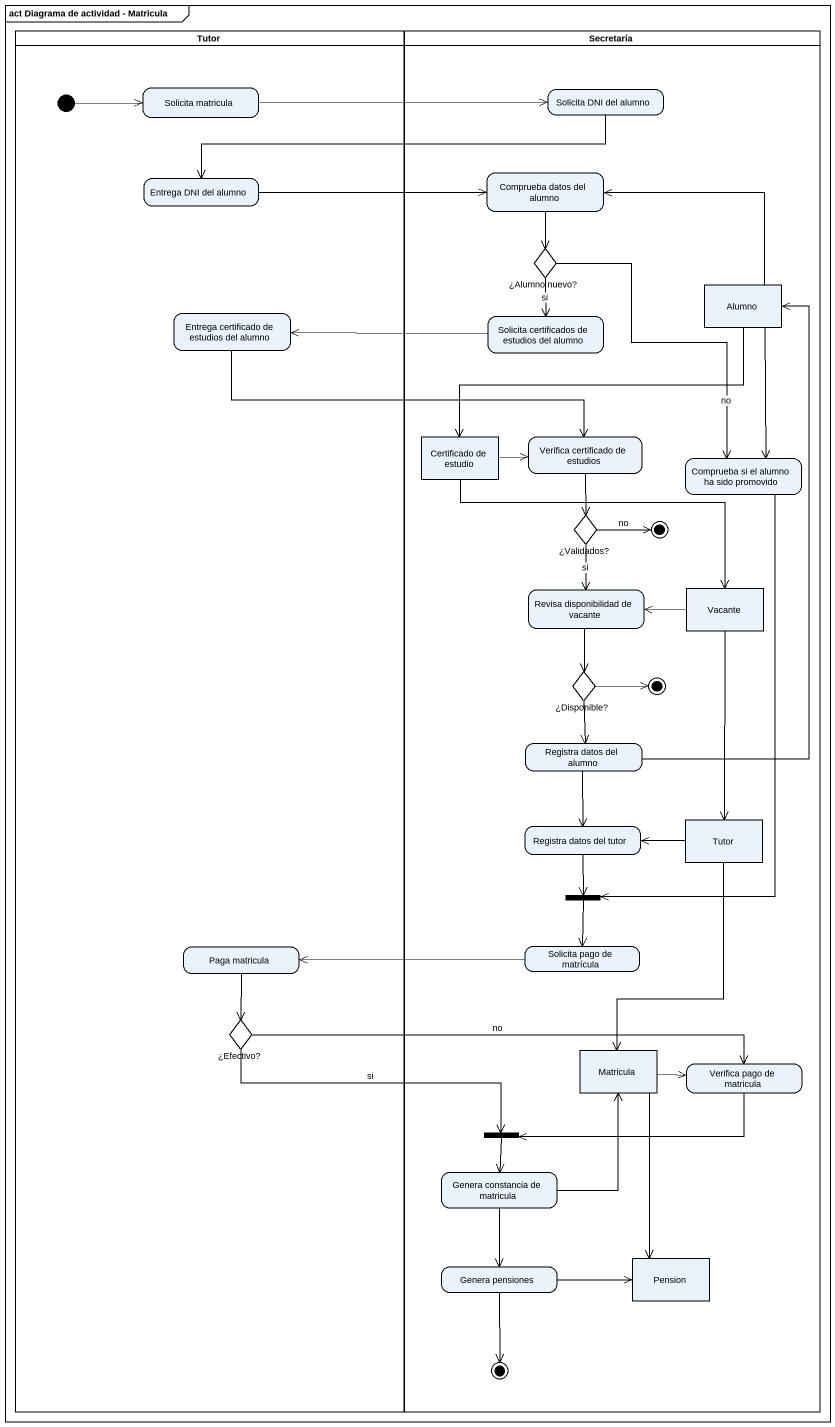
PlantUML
@startuml
mainframe act Diagrama de actividad - Matricula
hide empty description
state Tutor <<partition>> {
  state "Solicita matricula" as Solicita_matricula
  state "Entrega DNI del alumno" as Entrega_DNI_del_alumno
  state "Entrega certificado de estudios del alumno" as Entrega_certificado_de
  state "Paga matricula" as Paga_matricula
  state "¿Efectivo?" as Efectivo <<choice>>
  [*] -right-> Solicita_matricula
}
state Secretaría <<partition>> {
  state "Solicita DNI del alumno" as Solicita_DNI_del_alumno
  state "Comprueba datos del alumno" as Comprueba_datos_del_alumno
  state "¿Alumno nuevo?" as Alumno_nuevo <<choice>>
  state Alumno <<object>>
  state "Solicita certificados de estudios del alumno" as Solicita_certificados_de
  state "Certificado de estudio" as Certificado_de_estudio <<object>>
  state "Verifica certificado de estudios" as Verifica_certificado_de
  state "Comprueba si el alumno ha sido promovido" as Comprueba_si_el_alumno_ha
  state "¿Validados?" as Validados <<choice>>
  state final1 <<end>>
  state "Revisa disponibilidad de vacante" as Revisa_disponibilidad_de
  state Vacante <<object>>
  state "¿Disponible?" as Disponible <<choice>>
  state final2 <<end>>
  state "Registra datos del alumno" as Registra_datos_del_alumno
  state "Registra datos del tutor" as Registra_datos_del_tutor
  state "Tutor" as Tutor_2 <<object>>
  state fork1 <<join>>
  state "Solicita pago de matrícula" as Solicita_pago_de_matrícula
  state Matricula <<object>>
  state "Verifica pago de matricula" as Verifica_pago_de_matricula
  state fork2 <<join>>
  state "Genera constancia de matricula" as Genera_constancia_de
  state "Genera pensiones" as Genera_pensiones
  state Pension <<object>>
  state final3 <<end>>
}
Solicita_matricula -right-> Solicita_DNI_del_alumno
Solicita_DNI_del_alumno -left-> Entrega_DNI_del_alumno
Entrega_DNI_del_alumno -right-> Comprueba_datos_del_alumno
Comprueba_datos_del_alumno --> Alumno_nuevo
Alumno_nuevo --> Solicita_certificados_de : si
Alumno_nuevo --> Comprueba_si_el_alumno_ha : no
Alumno -left-> Comprueba_datos_del_alumno
Alumno -left-> Certificado_de_estudio
Alumno --> Comprueba_si_el_alumno_ha
Entrega_certificado_de -right-> Verifica_certificado_de
Solicita_certificados_de -left-> Entrega_certificado_de
Certificado_de_estudio -right-> Verifica_certificado_de
Certificado_de_estudio -right-> Vacante
Verifica_certificado_de --> Validados
Comprueba_si_el_alumno_ha --> fork1
Validados -right-> final1 : no
Validados --> Revisa_disponibilidad_de : si
Revisa_disponibilidad_de --> Disponible
Vacante -left-> Revisa_disponibilidad_de
Vacante --> Tutor_2
Disponible -right-> final2
Disponible --> Registra_datos_del_alumno
Registra_datos_del_alumno -up-> Alumno
Registra_datos_del_alumno --> Registra_datos_del_tutor
Registra_datos_del_tutor --> fork1
Tutor_2 -left-> Registra_datos_del_tutor
Tutor_2 --> Matricula
fork1 --> Solicita_pago_de_matrícula
Paga_matricula --> Efectivo
Solicita_pago_de_matrícula -left-> Paga_matricula
Efectivo -right-> Verifica_pago_de_matricula : no
Efectivo -right-> fork2 : si
Matricula -right-> Verifica_pago_de_matricula
Matricula --> Pension
Verifica_pago_de_matricula -left-> fork2
fork2 --> Genera_constancia_de
Genera_constancia_de -up-> Matricula
Genera_constancia_de --> Genera_pensiones
Genera_pensiones -right-> Pension
Genera_pensiones --> final3
@enduml
